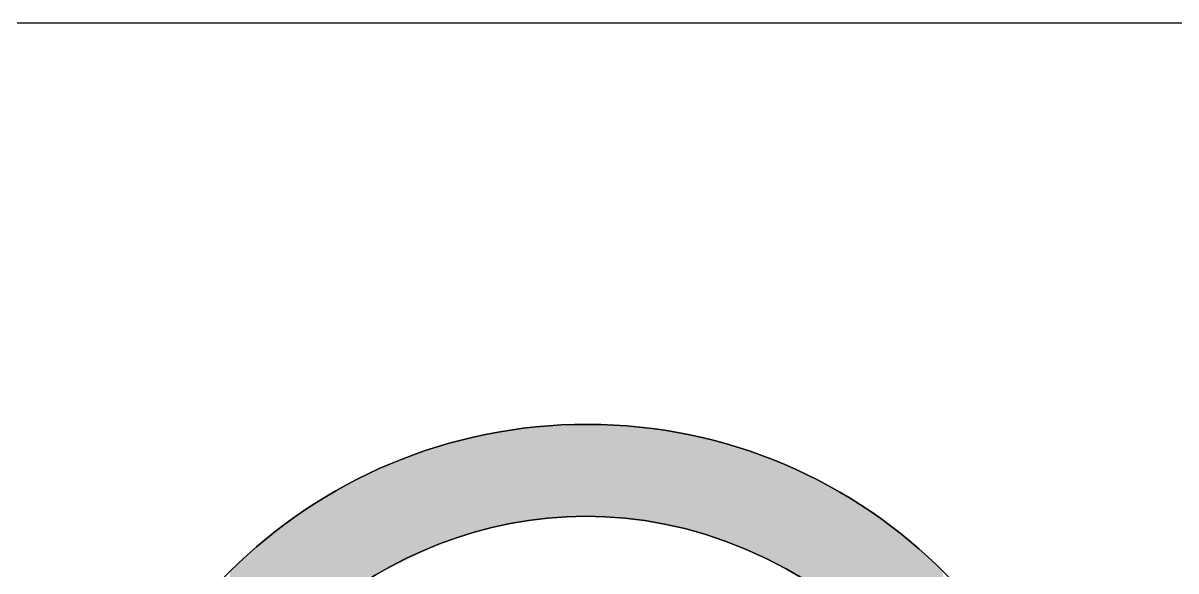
# Model space of a CAD drawing. Extents: x -255 to 680, y -360 to 140.
# Drawn here: x 93.26 to 110.6, y -313.72 to -305.47 of the extents above; entities that cross this region are included whole.
import ezdxf

# ---------------------------------------------------------------- set-up
doc = ezdxf.new("R2010")
doc.units = 0
doc.layers.add('CALQUE_1', color=7, linetype='CONTINUOUS')

# ---------------------------------------------------------------- blocks, each defined once
blk = doc.blocks.new('*U26')
at = {"layer": 'CALQUE_1', "color": 7}
for points in [[(100.572, -313.012), (100.262, -311.66), (100.572, -311.613)], [(100.587, -313.008), (100.572, -311.613), (100.587, -311.611)], [(100.572, -313.012), (100.572, -311.613), (100.587, -313.008)], [(100.621, -313.003), (100.587, -311.611), (100.621, -311.606)], [(100.587, -313.008), (100.587, -311.611), (100.621, -313.003)], [(100.656, -312.998), (100.621, -311.606), (100.656, -311.601)], [(100.621, -313.003), (100.621, -311.606), (100.656, -312.998)], [(100.85, -312.97), (100.656, -311.601), (100.85, -311.572)], [(100.656, -312.998), (100.656, -311.601), (100.85, -312.97)], [(100.862, -312.968), (100.85, -311.572), (100.862, -311.57)], [(100.85, -312.97), (100.85, -311.572), (100.862, -312.968)], [(100.914, -312.961), (100.862, -311.57), (100.914, -311.562)], [(100.862, -312.968), (100.862, -311.57), (100.914, -312.961)], [(100.928, -312.959), (100.914, -311.562), (100.928, -311.56)], [(100.914, -312.961), (100.914, -311.562), (100.928, -312.959)], [(100.949, -312.956), (100.928, -311.56), (100.949, -311.557)], [(100.928, -312.959), (100.928, -311.56), (100.949, -312.956)], [(100.975, -312.952), (100.949, -311.557), (100.975, -311.553)], [(100.949, -312.956), (100.949, -311.557), (100.975, -312.952)], [(101.035, -312.943), (100.975, -311.553), (101.035, -311.55)], [(100.975, -312.952), (100.975, -311.553), (101.035, -312.943)], [(101.064, -312.939), (101.035, -311.55), (101.064, -311.548)], [(101.035, -312.943), (101.035, -311.55), (101.064, -312.939)], [(101.148, -312.927), (101.064, -311.548), (101.148, -311.544)], [(101.064, -312.939), (101.064, -311.548), (101.148, -312.927)], [(101.148, -312.927), (101.148, -311.544), (101.153, -312.927)], [(101.153, -312.927), (101.148, -311.544), (101.153, -311.544)], [(101.216, -312.924), (101.153, -311.544), (101.216, -311.541)], [(101.153, -312.927), (101.153, -311.544), (101.216, -312.924)], [(101.216, -312.924), (101.216, -311.541), (101.225, -312.923)], [(101.225, -312.923), (101.216, -311.541), (101.225, -311.541)], [(101.231, -312.923), (101.225, -311.541), (101.231, -311.54)], [(101.225, -312.923), (101.225, -311.541), (101.231, -312.923)], [(101.256, -312.922), (101.231, -311.54), (101.256, -311.539)], [(101.231, -312.923), (101.231, -311.54), (101.256, -312.922)], [(101.256, -312.922), (101.256, -311.539), (101.263, -312.921)], [(101.263, -312.921), (101.256, -311.539), (101.263, -311.539)], [(101.272, -312.921), (101.263, -311.539), (101.272, -311.538)], [(101.263, -312.921), (101.263, -311.539), (101.272, -312.921)], [(101.308, -312.919), (101.272, -311.538), (101.308, -311.536)], [(101.272, -312.921), (101.272, -311.538), (101.308, -312.919)], [(101.379, -312.916), (101.308, -311.536), (101.379, -311.533)], [(101.308, -312.919), (101.308, -311.536), (101.379, -312.916)], [(101.573, -312.906), (101.379, -311.533), (101.573, -311.524)], [(101.379, -312.916), (101.379, -311.533), (101.573, -312.906)], [(101.586, -312.905), (101.573, -311.524), (101.586, -311.523)], [(101.573, -312.906), (101.573, -311.524), (101.586, -312.905)], [(101.705, -312.899), (101.586, -311.523), (101.705, -311.517)], [(101.586, -312.905), (101.586, -311.523), (101.705, -312.899)], [(101.725, -312.898), (101.705, -311.517), (101.725, -311.516)], [(101.705, -312.899), (101.705, -311.517), (101.725, -312.898)], [(101.754, -312.9), (101.725, -311.516), (101.754, -311.515)], [(101.725, -312.898), (101.725, -311.516), (101.754, -312.9)], [(101.754, -312.9), (101.754, -311.515), (101.838, -312.904)], [(101.838, -312.904), (101.754, -311.515), (101.838, -311.519)], [(101.838, -312.904), (101.838, -311.519), (101.903, -312.907)], [(101.903, -312.907), (101.838, -311.519), (101.903, -311.522)], [(101.903, -312.907), (101.903, -311.522), (101.945, -312.909)], [(101.945, -312.909), (101.903, -311.522), (101.945, -311.525)], [(101.945, -312.909), (101.945, -311.525), (101.951, -312.909)], [(101.951, -312.909), (101.945, -311.525), (101.951, -311.525)], [(101.951, -312.909), (101.951, -311.525), (101.96, -312.91)], [(101.96, -312.91), (101.951, -311.525), (101.96, -311.525)], [(101.96, -312.91), (101.96, -311.525), (101.964, -312.91)], [(101.964, -312.91), (101.96, -311.525), (101.964, -311.526)], [(101.964, -312.91), (101.964, -311.526), (102.05, -312.914)], [(102.05, -312.914), (101.964, -311.526), (102.05, -311.53)], [(102.05, -312.914), (102.05, -311.53), (102.098, -312.916)], [(102.098, -312.916), (102.05, -311.53), (102.098, -311.533)], [(102.098, -312.916), (102.098, -311.533), (102.106, -312.917)], [(102.106, -312.917), (102.098, -311.533), (102.106, -311.533)], [(102.106, -312.917), (102.106, -311.533), (102.284, -312.925)], [(102.284, -312.925), (102.106, -311.533), (102.284, -311.542)], [(102.284, -312.925), (102.284, -311.542), (102.314, -312.927)], [(102.314, -312.927), (102.284, -311.542), (102.314, -311.544)], [(102.314, -312.927), (102.314, -311.544), (102.335, -312.93)], [(102.335, -312.93), (102.314, -311.544), (102.335, -311.545)], [(102.335, -312.93), (102.335, -311.545), (102.366, -312.935)], [(102.366, -312.935), (102.335, -311.545), (102.366, -311.547)], [(102.366, -312.935), (102.366, -311.547), (102.423, -312.943)], [(102.423, -312.943), (102.366, -311.547), (102.423, -311.55)], [(102.423, -312.943), (102.423, -311.55), (102.456, -312.948)], [(102.456, -312.948), (102.423, -311.55), (102.456, -311.551)], [(102.456, -312.948), (102.456, -311.551), (102.484, -312.952)], [(102.484, -312.952), (102.456, -311.551), (102.484, -311.553)], [(102.484, -312.952), (102.484, -311.553), (102.486, -312.952)], [(102.486, -312.952), (102.484, -311.553), (102.486, -311.553)], [(102.486, -312.952), (102.486, -311.553), (102.505, -312.955)], [(102.505, -312.955), (102.486, -311.553), (102.505, -311.554)], [(102.505, -312.955), (102.505, -311.554), (102.509, -312.956)], [(102.509, -312.956), (102.505, -311.554), (102.509, -311.554)], [(102.509, -312.956), (102.509, -311.554), (102.517, -312.957)], [(102.517, -312.957), (102.509, -311.554), (102.517, -311.554)], [(102.517, -312.957), (102.517, -311.554), (102.533, -312.959)], [(102.533, -312.959), (102.517, -311.554), (102.533, -311.555)], [(102.533, -312.959), (102.533, -311.555), (102.534, -312.959)], [(102.534, -312.959), (102.533, -311.555), (102.534, -311.555)], [(102.534, -312.959), (102.534, -311.555), (102.596, -312.969)], [(102.596, -312.969), (102.534, -311.555), (102.596, -311.565)], [(102.596, -312.969), (102.596, -311.565), (102.633, -312.974)], [(102.633, -312.974), (102.596, -311.565), (102.633, -311.571)], [(102.633, -312.974), (102.633, -311.571), (102.694, -312.983)], [(102.694, -312.983), (102.633, -311.571), (102.694, -311.58)], [(102.694, -312.983), (102.694, -311.58), (102.713, -312.986)], [(102.713, -312.986), (102.694, -311.58), (102.713, -311.583)], [(102.713, -312.986), (102.713, -311.583), (102.714, -312.986)], [(102.714, -312.986), (102.713, -311.583), (102.714, -311.583)], [(102.714, -312.986), (102.714, -311.583), (102.808, -313)], [(102.808, -313), (102.714, -311.583), (102.808, -311.598)], [(102.808, -313), (102.808, -311.598), (102.81, -313)], [(102.81, -313), (102.808, -311.598), (102.81, -311.598)], [(102.81, -313), (102.81, -311.598), (102.86, -313.008)], [(102.86, -313.008), (102.81, -311.598), (102.86, -311.606)], [(102.86, -313.008), (102.86, -311.606), (102.912, -313.016)], [(102.912, -313.016), (102.86, -311.606), (102.912, -311.614)], [(102.912, -313.016), (102.912, -311.614), (103.021, -313.043)], [(103.021, -313.043), (102.912, -311.614), (103.021, -311.631)], [(103.021, -313.043), (103.021, -311.631), (103.124, -313.069)], [(103.124, -313.069), (103.021, -311.631), (103.124, -311.646)], [(103.124, -313.069), (103.124, -311.646), (103.139, -313.073)], [(103.139, -313.073), (103.124, -311.646), (103.139, -311.649)], [(103.139, -313.073), (103.139, -311.649), (103.243, -313.099)], [(103.243, -313.099), (103.139, -311.649), (103.243, -311.665)], [(99.699, -313.255), (99.563, -311.834), (99.699, -311.799)], [(99.735, -313.243), (99.699, -311.799), (99.735, -311.79)], [(99.699, -313.255), (99.699, -311.799), (99.735, -313.243)], [(99.735, -313.243), (99.735, -311.79), (99.737, -313.242)], [(99.737, -313.242), (99.735, -311.79), (99.737, -311.79)], [(99.877, -313.195), (99.737, -311.79), (99.877, -311.754)], [(99.737, -313.242), (99.737, -311.79), (99.877, -313.195)], [(100.044, -313.139), (99.877, -311.754), (100.044, -311.711)], [(99.877, -313.195), (99.877, -311.754), (100.044, -313.139)], [(100.092, -313.127), (100.044, -311.711), (100.092, -311.699)], [(100.044, -313.139), (100.044, -311.711), (100.092, -313.127)], [(100.097, -313.126), (100.092, -311.699), (100.097, -311.698)], [(100.092, -313.127), (100.092, -311.699), (100.097, -313.126)], [(100.173, -313.108), (100.097, -311.698), (100.173, -311.678)], [(100.097, -313.126), (100.097, -311.698), (100.173, -313.108)], [(100.179, -313.106), (100.173, -311.678), (100.179, -311.677)], [(100.173, -313.108), (100.173, -311.678), (100.179, -313.106)], [(100.219, -313.097), (100.179, -311.677), (100.219, -311.667)], [(100.179, -313.106), (100.179, -311.677), (100.219, -313.097)], [(100.262, -313.086), (100.219, -311.667), (100.262, -311.66)], [(100.219, -313.097), (100.219, -311.667), (100.262, -313.086)], [(100.262, -313.086), (100.262, -311.66), (100.572, -313.012)], [(103.243, -313.099), (103.243, -311.665), (103.249, -313.101)], [(103.249, -313.101), (103.243, -311.665), (103.249, -311.666)], [(103.249, -313.101), (103.249, -311.666), (103.291, -313.111)], [(103.291, -313.111), (103.249, -311.666), (103.291, -311.672)], [(103.291, -313.111), (103.291, -311.672), (103.323, -313.12)], [(103.323, -313.12), (103.291, -311.672), (103.323, -311.681)], [(103.323, -313.12), (103.323, -311.681), (103.476, -313.158)], [(103.476, -313.158), (103.323, -311.681), (103.476, -311.72)], [(103.476, -313.158), (103.476, -311.72), (103.497, -313.164)], [(103.497, -313.164), (103.476, -311.72), (103.497, -311.726)], [(103.497, -313.164), (103.497, -311.726), (103.517, -313.169)], [(103.517, -313.169), (103.497, -311.726), (103.517, -311.731)], [(103.517, -313.169), (103.517, -311.731), (103.717, -313.241)], [(103.717, -313.241), (103.517, -311.731), (103.717, -311.783)], [(103.717, -313.241), (103.717, -311.783), (103.768, -313.26)], [(103.768, -313.26), (103.717, -311.783), (103.768, -311.796)], [(103.768, -313.26), (103.768, -311.796), (103.921, -313.316)], [(103.921, -313.316), (103.768, -311.796), (103.921, -311.836)], [(99.199, -313.473), (98.79, -312.107), (99.199, -311.958)], [(99.202, -313.471), (99.199, -311.958), (99.202, -311.957)], [(99.199, -313.473), (99.199, -311.958), (99.202, -313.471)], [(99.213, -313.466), (99.202, -311.957), (99.213, -311.953)], [(99.202, -313.471), (99.202, -311.957), (99.213, -313.466)], [(99.246, -313.449), (99.213, -311.953), (99.246, -311.941)], [(99.213, -313.466), (99.213, -311.953), (99.246, -313.449)], [(99.305, -313.421), (99.246, -311.941), (99.305, -311.92)], [(99.246, -313.449), (99.246, -311.941), (99.305, -313.421)], [(99.306, -313.42), (99.305, -311.92), (99.306, -311.919)], [(99.305, -313.421), (99.305, -311.92), (99.306, -313.42)], [(99.337, -313.405), (99.306, -311.919), (99.337, -311.908)], [(99.306, -313.42), (99.306, -311.919), (99.337, -313.405)], [(99.445, -313.352), (99.337, -311.908), (99.445, -311.869)], [(99.337, -313.405), (99.337, -311.908), (99.445, -313.352)], [(99.471, -313.34), (99.445, -311.869), (99.471, -311.859)], [(99.445, -313.352), (99.445, -311.869), (99.471, -313.34)], [(99.489, -313.331), (99.471, -311.859), (99.489, -311.853)], [(99.471, -313.34), (99.471, -311.859), (99.489, -313.331)], [(99.524, -313.314), (99.489, -311.853), (99.524, -311.844)], [(99.489, -313.331), (99.489, -311.853), (99.524, -313.314)], [(99.563, -313.301), (99.524, -311.844), (99.563, -311.834)], [(99.524, -313.314), (99.524, -311.844), (99.563, -313.301)], [(99.563, -313.301), (99.563, -311.834), (99.699, -313.255)], [(103.921, -313.316), (103.921, -311.836), (103.974, -313.335)], [(103.974, -313.335), (103.921, -311.836), (103.974, -311.849)], [(103.974, -313.335), (103.974, -311.849), (104.021, -313.352)], [(104.021, -313.352), (103.974, -311.849), (104.021, -311.862)], [(104.021, -313.352), (104.021, -311.862), (104.1, -313.381)], [(104.1, -313.381), (104.021, -311.862), (104.1, -311.891)], [(104.1, -313.381), (104.1, -311.891), (104.126, -313.391)], [(104.126, -313.391), (104.1, -311.891), (104.126, -311.9)], [(104.126, -313.391), (104.126, -311.9), (104.183, -313.418)], [(104.183, -313.418), (104.126, -311.9), (104.183, -311.921)], [(104.183, -313.418), (104.183, -311.921), (104.222, -313.437)], [(104.222, -313.437), (104.183, -311.921), (104.222, -311.936)], [(104.222, -313.437), (104.222, -311.936), (104.244, -313.448)], [(104.244, -313.448), (104.222, -311.936), (104.244, -311.944)], [(104.244, -313.448), (104.244, -311.944), (104.256, -313.453)], [(104.256, -313.453), (104.244, -311.944), (104.256, -311.948)], [(104.256, -313.453), (104.256, -311.948), (104.283, -313.466)], [(104.283, -313.466), (104.256, -311.948), (104.283, -311.958)], [(104.283, -313.466), (104.283, -311.958), (104.374, -313.51)], [(104.374, -313.51), (104.283, -311.958), (104.374, -311.992)], [(104.374, -313.51), (104.374, -311.992), (104.593, -313.616)], [(104.593, -313.616), (104.374, -311.992), (104.593, -312.073)], [(98.702, -313.715), (98.558, -312.218), (98.702, -312.149)], [(98.748, -313.692), (98.702, -312.149), (98.748, -312.127)], [(98.702, -313.715), (98.702, -312.149), (98.748, -313.692)], [(98.79, -313.672), (98.748, -312.127), (98.79, -312.107)], [(98.748, -313.692), (98.748, -312.127), (98.79, -313.672)], [(98.79, -313.672), (98.79, -312.107), (99.199, -313.473)], [(104.593, -313.616), (104.593, -312.073), (104.675, -313.655)], [(104.675, -313.655), (104.593, -312.073), (104.675, -312.103)], [(104.675, -313.655), (104.675, -312.103), (104.721, -313.678)], [(104.721, -313.678), (104.675, -312.103), (104.721, -312.12)], [(104.721, -313.678), (104.721, -312.12), (104.74, -313.687)], [(104.74, -313.687), (104.721, -312.12), (104.74, -312.129)], [(104.74, -313.687), (104.74, -312.129), (105.034, -313.868)], [(105.034, -313.868), (104.74, -312.129), (105.034, -312.272)], [(98.558, -313.785), (98.229, -312.376), (98.558, -312.218)], [(98.558, -313.785), (98.558, -312.218), (98.702, -313.715)], [(105.034, -313.868), (105.034, -312.272), (105.116, -313.918)], [(105.116, -313.918), (105.034, -312.272), (105.116, -312.311)], [(105.116, -313.918), (105.116, -312.311), (105.297, -314.03)], [(105.297, -314.03), (105.116, -312.311), (105.297, -312.4)], [(98.085, -314.124), (97.716, -312.673), (98.085, -312.449)], [(98.124, -314.096), (98.085, -312.449), (98.124, -312.426)], [(98.085, -314.124), (98.085, -312.449), (98.124, -314.096)], [(98.229, -314.021), (98.124, -312.426), (98.229, -312.376)], [(98.124, -314.096), (98.124, -312.426), (98.229, -314.021)], [(98.229, -314.021), (98.229, -312.376), (98.558, -313.785)], [(105.297, -314.03), (105.297, -312.4), (105.342, -314.064)], [(105.342, -314.064), (105.297, -312.4), (105.342, -312.421)], [(105.342, -314.064), (105.342, -312.421), (105.386, -314.098)], [(105.386, -314.098), (105.342, -312.421), (105.386, -312.443)], [(105.386, -314.098), (105.386, -312.443), (105.799, -314.415)], [(105.799, -314.415), (105.386, -312.443), (105.799, -312.696)], [(97.716, -314.389), (97.497, -312.805), (97.716, -312.673)], [(97.716, -314.389), (97.716, -312.673), (98.085, -314.124)], [(97.461, -314.648), (97.401, -312.877), (97.461, -312.832)], [(97.497, -314.611), (97.461, -312.832), (97.497, -312.805)], [(97.461, -314.648), (97.461, -312.832), (97.497, -314.611)], [(97.497, -314.611), (97.497, -312.805), (97.716, -314.389)], [(105.799, -314.415), (105.799, -312.696), (105.884, -314.496)], [(105.884, -314.496), (105.799, -312.696), (105.884, -312.748)], [(105.884, -314.496), (105.884, -312.748), (105.97, -314.577)], [(105.97, -314.577), (105.884, -312.748), (105.97, -312.801)], [(105.97, -314.577), (105.97, -312.801), (106.013, -314.617)], [(106.013, -314.617), (105.97, -312.801), (106.013, -312.827)], [(106.013, -314.617), (106.013, -312.827), (106.245, -314.837)], [(106.245, -314.837), (106.013, -312.827), (106.245, -313.002)], [(97.401, -314.708), (97.02, -313.161), (97.401, -312.877)], [(97.401, -314.708), (97.401, -312.877), (97.461, -314.648)], [(106.245, -314.837), (106.245, -313.002), (106.543, -315.181)], [(106.543, -315.181), (106.245, -313.002), (106.543, -313.226)], [(97.02, -315.096), (96.911, -313.242), (97.02, -313.161)], [(97.02, -315.096), (97.02, -313.161), (97.401, -314.708)], [(96.878, -315.306), (96.728, -313.408), (96.878, -313.272)], [(96.911, -315.257), (96.878, -313.272), (96.911, -313.242)], [(96.878, -315.306), (96.878, -313.272), (96.911, -315.257)], [(96.911, -315.257), (96.911, -313.242), (97.02, -315.096)], [(106.543, -315.181), (106.543, -313.226), (106.558, -315.198)], [(106.558, -315.198), (106.543, -313.226), (106.558, -313.238)], [(106.558, -315.198), (106.558, -313.238), (106.598, -315.244)], [(106.598, -315.244), (106.558, -313.238), (106.598, -313.268)], [(106.598, -315.244), (106.598, -313.268), (106.637, -315.29)], [(106.637, -315.29), (106.598, -313.268), (106.637, -313.304)], [(106.637, -315.29), (106.637, -313.304), (106.977, -315.77)], [(106.977, -315.77), (106.637, -313.304), (106.977, -313.615)], [(96.728, -315.528), (96.506, -313.609), (96.728, -313.408)], [(96.728, -315.528), (96.728, -313.408), (96.878, -315.306)], [(96.494, -317.517), (96.37, -313.732), (96.494, -313.62)], [(96.506, -315.856), (96.494, -313.62), (96.506, -313.609)], [(96.494, -315.874), (96.494, -313.62), (96.506, -315.856)], [(96.506, -315.856), (96.506, -313.609), (96.728, -315.528)], [(106.977, -315.77), (106.977, -313.615), (107.075, -315.942)], [(107.075, -315.942), (106.977, -313.615), (107.075, -313.706)], [(107.075, -315.942), (107.075, -313.706), (107.1, -315.984)], [(107.1, -315.984), (107.075, -313.706), (107.1, -313.728)]]:
    blk.add_solid(points, dxfattribs=at)
blk = doc.blocks.new('BLOCK_9')
at = {"layer": 'CALQUE_1'}
for points, knots in [([(128.063, -328.741), (127.915, -328.735), (127.767, -328.723), (127.619, -328.723), (109.955, -328.722), (92.291, -328.723), (74.627, -328.715), (74.323, -328.715), (74.142, -328.8), (73.959, -329.051), (71.296, -332.703), (67.689, -334.455), (63.189, -334.126), (59.482, -333.854), (56.545, -332.082), (54.382, -329.054), (54.213, -328.818), (54.051, -328.701), (53.753, -328.715), (53.147, -328.744), (52.54, -328.735), (51.933, -328.741), (51.933, -320.986), (51.933, -313.232), (51.933, -305.474), (77.31, -305.474), (102.687, -305.474), (128.063, -305.474), (128.063, -313.232), (128.063, -320.986), (128.063, -328.741)], [0, 0, 0, 0, 1, 1, 1, 2, 2, 2, 3, 3, 3, 4, 4, 4, 5, 5, 5, 6, 6, 6, 7, 7, 7, 8, 8, 8, 9, 9, 9, 10, 10, 10, 10]), ([(101.754, -311.515), (97.546, -311.509), (94.145, -314.9), (94.135, -319.113), (94.124, -323.332), (97.503, -326.742), (101.705, -326.754), (105.92, -326.765), (109.329, -323.385), (109.346, -319.179), (109.363, -314.947), (105.969, -311.521), (101.754, -311.515)], [0, 0, 0, 0, 1, 1, 1, 2, 2, 2, 3, 3, 3, 4, 4, 4, 4]), ([(101.754, -311.515), (105.969, -311.521), (109.363, -314.947), (109.346, -319.179), (109.329, -323.385), (105.92, -326.765), (101.705, -326.754), (97.503, -326.742), (94.124, -323.332), (94.135, -319.113), (94.145, -314.9), (97.546, -311.509), (101.754, -311.515)], [0, 0, 0, 0, 1, 1, 1, 2, 2, 2, 3, 3, 3, 4, 4, 4, 4]), ([(101.96, -315.622), (102.701, -315.724), (103.394, -315.832), (103.921, -316.403), (103.643, -316.71), (103.388, -316.992), (103.124, -317.284), (102.589, -316.859), (101.999, -316.796), (101.379, -316.901), (101.125, -316.945), (100.891, -317.043), (100.85, -317.341), (100.808, -317.648), (101.018, -317.791), (101.263, -317.879), (101.647, -318.016), (102.047, -318.111), (102.423, -318.266), (102.888, -318.457), (103.419, -318.603), (103.768, -318.931), (104.153, -319.294), (104.577, -319.52), (105.034, -319.727), (105.908, -320.123), (106.785, -320.513), (107.663, -320.907), (108.515, -318.498), (107.555, -314.838), (104.126, -313.391), (100.876, -312.019), (97.647, -313.73), (96.494, -315.874), (97.473, -316.315), (98.45, -316.756), (99.471, -317.215), (99.653, -316.209), (100.351, -315.807), (101.256, -315.631), (101.256, -315.221), (101.256, -314.842), (101.256, -314.451), (101.508, -314.451), (101.722, -314.451), (101.96, -314.451), (101.96, -314.848), (101.96, -315.217), (101.96, -315.622)], [0, 0, 0, 0, 1, 1, 1, 2, 2, 2, 3, 3, 3, 4, 4, 4, 5, 5, 5, 6, 6, 6, 7, 7, 7, 8, 8, 8, 9, 9, 9, 10, 10, 10, 11, 11, 11, 12, 12, 12, 13, 13, 13, 14, 14, 14, 15, 15, 15, 16, 16, 16, 16]), ([(101.96, -315.622), (101.96, -315.217), (101.96, -314.848), (101.96, -314.451), (101.722, -314.451), (101.508, -314.451), (101.256, -314.451), (101.256, -314.842), (101.256, -315.221), (101.256, -315.631), (100.351, -315.807), (99.653, -316.209), (99.471, -317.215), (98.45, -316.756), (97.473, -316.315), (96.494, -315.874), (97.647, -313.73), (100.876, -312.019), (104.126, -313.391), (107.555, -314.838), (108.515, -318.498), (107.663, -320.907), (106.785, -320.513), (105.908, -320.123), (105.034, -319.727), (104.577, -319.52), (104.153, -319.294), (103.768, -318.931), (103.419, -318.603), (102.888, -318.457), (102.423, -318.266), (102.047, -318.111), (101.647, -318.016), (101.263, -317.879), (101.018, -317.791), (100.808, -317.648), (100.85, -317.341), (100.891, -317.043), (101.125, -316.945), (101.379, -316.901), (101.999, -316.796), (102.589, -316.859), (103.124, -317.284), (103.388, -316.992), (103.643, -316.71), (103.921, -316.403), (103.394, -315.832), (102.701, -315.724), (101.96, -315.622)], [0, 0, 0, 0, 1, 1, 1, 2, 2, 2, 3, 3, 3, 4, 4, 4, 5, 5, 5, 6, 6, 6, 7, 7, 7, 8, 8, 8, 9, 9, 9, 10, 10, 10, 11, 11, 11, 12, 12, 12, 13, 13, 13, 14, 14, 14, 15, 15, 15, 16, 16, 16, 16])]:
    blk.add_open_spline(points, degree=3, knots=knots, dxfattribs=at)
at = {"layer": 'CALQUE_1', "color": 7}
blk.add_blockref('*U26', (0, 0), dxfattribs=at)
blk = doc.blocks.new('BLOCK_8')
at = {"layer": 'CALQUE_1'}
blk.add_blockref('BLOCK_9', (0, 0), dxfattribs=at)
blk = doc.blocks.new('BLOCK_7')
at = {"layer": 'CALQUE_1'}
blk.add_blockref('BLOCK_8', (0, 0), dxfattribs=at)

msp = doc.modelspace()

# ---------------------------------------------------------------- block references
at = {"layer": 'CALQUE_1'}
msp.add_blockref('BLOCK_7', (0, 0), dxfattribs=at)

doc.saveas('drawing.dxf')
